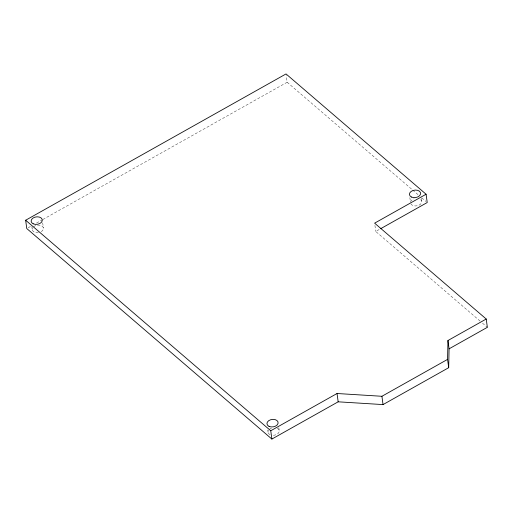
<?xml version="1.0" encoding="UTF-8"?>
<svg xmlns="http://www.w3.org/2000/svg" width="513" height="513" viewBox="0 0 513 513"><rect width="100%" height="100%" fill="white"/><g stroke="black" fill="none" stroke-linecap="round" stroke-linejoin="round"><path stroke-width="0.38" stroke-dasharray="2.56 1.92" d="M28.17 227.753L30.96 226.188M36.545 223.046L42.13 219.91M42.829 219.519L287.152 82.24L286.235 75.443M480.072 321.074L375.74 231.459L379.915 229.119M287.152 82.24L412.054 189.521M412.657 190.047L418.114 194.728M421.757 197.858L426.002 201.5M482.496 323.158L487.35 327.326M421.314 198.345L421.718 201.365M409.855 197.678L410.471 202.212M374.926 225.419L375.74 231.459M278.822 427.65L279.232 430.67M267.773 430.003L268.081 432.267M42.701 222.828L43.413 228.118M31.857 226.695L32.261 229.715M420.686 199.615A5.63 3.764 -7.7 0 1 418.807 205.29A5.63 3.764 -7.7 0 1 410.913 203.898M410.612 201.975A5.63 3.764 -7.7 0 1 414.151 198.781M33.492 226.855A5.63 3.764 -7.7 0 1 41.912 226.021A5.63 3.764 -7.7 0 1 41.123 231.735M38.411 232.633A5.63 3.764 -7.7 0 1 32.723 227.753M277.193 428.272A5.63 3.764 -7.7 0 1 278.771 432.632A5.63 3.764 -7.7 0 1 272.769 435.268M270.12 434.665A5.63 3.764 -7.7 0 1 268.543 430.304M269.312 429.407A5.63 3.764 -7.7 0 1 273.083 427.752"/><path stroke-width="0.77" d="M448.695 367.699L447.567 359.395L447.952 340.523L486.228 319.022L374.618 223.155L426.091 194.235L286.03 73.936L25.65 220.231L26.772 228.541L271.877 439.064L338.17 401.82L383.038 404.59L448.695 367.699L449.074 348.834L447.952 340.523M380.608 228.727L427.214 202.545L426.091 194.235M271.877 439.064L270.755 430.76L337.041 393.509L381.916 396.28L447.567 359.395M449.074 348.834L487.35 327.326L486.228 319.022M25.65 220.231L270.755 430.76M381.916 396.28L383.038 404.59M337.041 393.509L338.17 401.82M411.484 197.05A5.63 3.764 -7.7 0 0 420.557 194.049A5.63 3.764 -7.7 0 0 413.029 190.47A5.63 3.764 -7.7 0 0 411.484 197.05M33.178 223.803A5.63 3.764 -7.7 0 0 42.246 220.802A5.63 3.764 -7.7 0 0 34.717 217.223A5.63 3.764 -7.7 0 0 33.178 223.803M268.998 426.354A5.63 3.764 -7.7 0 0 278.065 423.353A5.63 3.764 -7.7 0 0 270.537 419.775A5.63 3.764 -7.7 0 0 268.998 426.354"/></g></svg>
